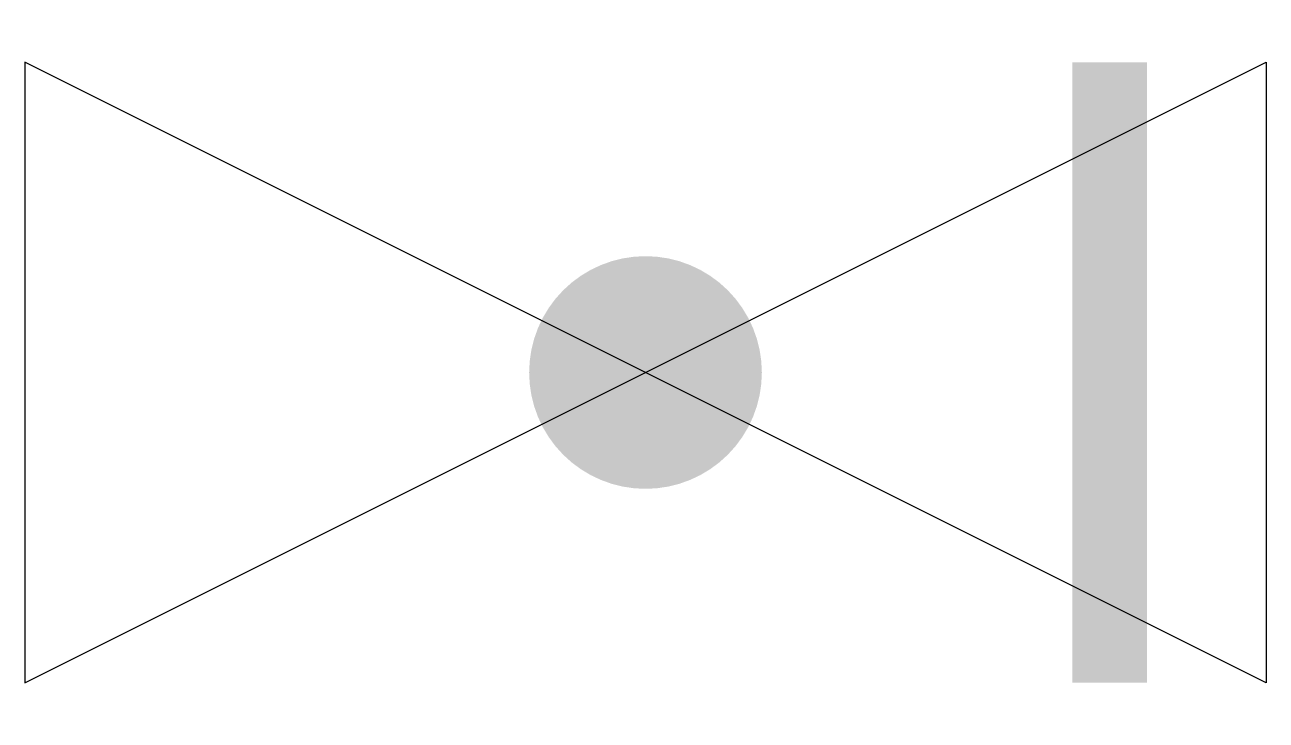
# Model space of a CAD drawing. Header units: millimetres. Extents: x -150 to 150, y -84 to 84.
import ezdxf

# ---------------------------------------------------------------- set-up
doc = ezdxf.new("R2010")
doc.units = ezdxf.units.MM

msp = doc.modelspace()

# ---------------------------------------------------------------- linework, layer by layer
at = {"color": 0, "linetype": 'ByBlock', "lineweight": -2, "const_width": 18.09}
msp.add_lwpolyline([(112.18, 75), (112.18, -75)], dxfattribs=at)
at = {"color": 0, "linetype": 'ByBlock', "lineweight": -2}
msp.add_lwpolyline([(150, 75), (150, -75), (-150, 75), (-150, -75)], close=True, dxfattribs=at)
at = {"color": 0, "linetype": 'ByBlock', "lineweight": -2, "const_width": 28.12}
msp.add_lwpolyline([(14.06, 0, 1), (-14.06, 0, 1)], format="xyb", close=True, dxfattribs=at)

doc.saveas('drawing.dxf')
